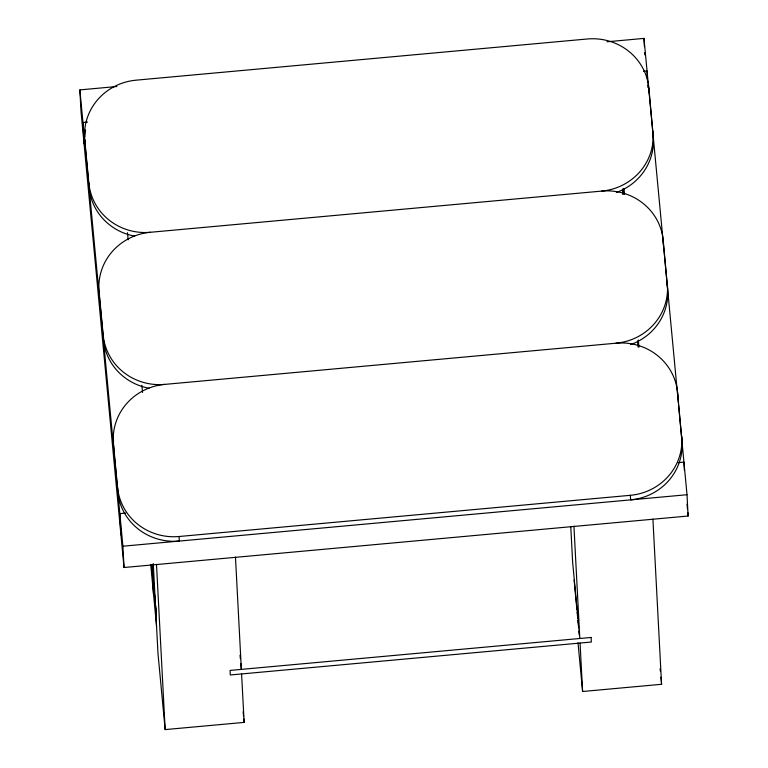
<?xml version="1.0" encoding="UTF-8"?>
<svg xmlns="http://www.w3.org/2000/svg" width="768" height="768" viewBox="0 0 768 768"><rect width="100%" height="100%" fill="white"/><g stroke="black" fill="none" stroke-linecap="round" stroke-linejoin="round"><path stroke-width="1.15" d="M678.566 405.13L687.014 494.726L688.128 516.019L124.022 567.514L80.986 111.187L79.872 89.894L116.842 86.515M607.008 41.779L643.978 38.4L678.346 402.816M87.61 122.054L82.944 122.486L84.058 143.779M643.555 71.318L647.05 70.992L647.482 79.277M616.339 192.47A56.65 54.566 -3 0 0 653.203 136.186L648.864 88.157A56.65 54.566 -3 0 0 587.328 38.986L136.042 80.179A56.65 54.566 -3 0 0 84.749 139.651L88.848 183.11A56.65 54.566 -3 0 0 150.384 232.282L601.67 191.098A56.65 54.566 -3 0 1 663.206 240.269L667.546 288.288A56.65 54.566 -3 0 1 630.682 344.582M150.384 232.282A56.65 54.566 -3 0 0 99.101 291.763L103.2 335.222A56.65 54.566 -3 0 0 164.736 384.394L616.022 343.2A56.65 54.566 -3 0 1 677.558 392.381L681.888 440.4A56.65 54.566 -3 0 1 630.605 499.872L630.365 495.312A56.65 54.566 -3 0 0 681.658 435.84M125.664 513.091L119.827 513.619L120.95 534.922M678.106 462.662L683.942 462.134L684.374 470.41M164.736 384.394A56.65 54.566 -3 0 0 113.443 443.866L117.542 487.325A56.65 54.566 -3 0 0 179.078 536.506L630.365 495.312M124.022 567.514L122.909 546.211L687.014 494.726M155.443 605.107L157.987 653.549L165.158 729.6L244.138 722.39L241.594 673.949M578.006 642.778L582.605 691.498L661.574 684.288L652.915 519.091M687.005 504.077L687.456 508.858M687.792 512.438L688.128 516.019M624 188.563L624.566 194.525M638.285 340.013L638.957 347.165M623.098 188.4L623.654 194.362M637.488 341.03L638.054 347.002M660.115 668.842L660.346 671.213M660.902 677.155L661.574 684.288M574.118 580.07L576.922 609.782M577.152 612.154L577.709 618.096M577.93 620.477L578.602 627.61M578.938 631.171L579.274 634.733M240.019 655.162L240.355 658.714M240.797 663.456L241.354 669.389L235.469 557.088M243.13 711.696L243.571 716.448M243.802 718.829L244.138 722.39M127.469 232.685L128.15 239.837M141.869 385.325L142.541 392.477M151.853 564.97L156.47 615.965L151.632 564.672M150.73 564.566L156.566 626.4M79.872 89.894L122.909 546.211M677.558 392.381L677.789 396.941M663.206 240.269L663.446 244.829M648.864 88.157L649.104 92.726A56.65 54.566 -3 0 0 648.826 90.374M647.798 85.19L647.923 87.562M643.978 38.4L644.41 46.685M644.726 52.598L644.842 54.97M622.445 189.562L622.694 194.342M573.936 526.186L579.821 638.486L572.65 562.435L570.768 526.598M580.061 643.056L582.605 691.498M179.078 536.506L179.318 541.066A56.65 54.566 -3 0 1 117.782 491.894L117.542 487.325M156.499 564.403L165.158 729.6M153.264 563.501L155.213 600.538M152.371 572.506L153.485 593.808M113.443 443.866L113.683 448.435M103.2 335.222L103.44 339.782A56.65 54.566 -3 0 0 149.088 388.243M99.101 291.763L99.341 296.323M88.848 183.11L89.088 187.67A56.65 54.566 -3 0 0 134.736 236.141M84.749 139.651L84.989 144.211A56.65 54.566 -3 0 1 84.826 141.859M84.806 137.078A56.65 54.566 -3 0 1 85.584 129.984M652.963 131.616A56.65 54.566 -3 0 1 601.67 191.098M667.306 283.728A56.65 54.566 -3 0 1 616.022 343.2M113.472 444.883A56.65 54.566 -3 0 1 113.558 440.102M591.101 637.459L230.074 670.416L230.314 674.976L591.341 642.029L591.101 637.459"/></g></svg>
